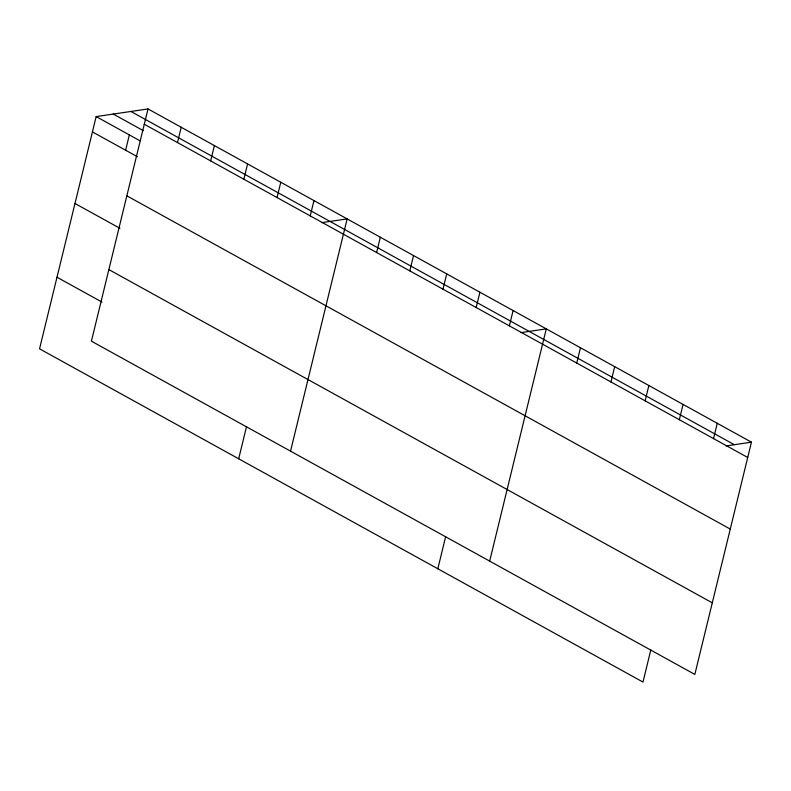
<?xml version="1.0" encoding="UTF-8"?>
<svg xmlns="http://www.w3.org/2000/svg" width="791" height="791" viewBox="0 0 791 791"><rect width="100%" height="100%" fill="white"/><g stroke="black" fill="none" stroke-linecap="round" stroke-linejoin="round"><path stroke-width="1.19" d="M148.016 108.94L91.41 341.178L694.834 674.416L751.45 442.179L148.016 108.94L96.166 116.584L39.55 348.821L642.984 682.06L650.835 649.846M125.621 150.221L129.348 134.915M177.481 142.578L181.208 127.262M210.663 160.909L214.401 145.593M243.855 179.231L247.583 163.925M277.038 197.562L280.775 182.246M238.684 458.79L246.535 426.576M310.23 215.894L313.968 200.578M290.534 451.147L347.15 218.909L321.808 222.647M376.605 252.547L380.342 237.231M409.797 270.878L413.525 255.562M442.99 289.199L446.717 273.894M476.172 307.531L479.91 292.215M437.819 568.759L445.669 536.545M509.364 325.862L513.092 310.547M489.669 561.116L546.284 328.878L520.943 332.615M576.748 363.069L580.475 347.763M610.939 381.954L614.676 366.648M645.13 400.839L648.867 385.524M679.331 419.724L683.058 404.409M713.522 438.61L717.259 423.294M726.108 445.916L751.45 442.179M130.911 111.462L734.335 444.7M144.288 124.246L747.722 457.485M113.271 114.062L143.25 130.614M96.166 116.584L140.056 140.828M92.428 131.899L137.397 156.727M126.837 195.832L730.271 529.07M74.977 203.485L119.945 228.312M108.861 269.593L712.286 602.831M57.001 277.236L101.97 302.063"/></g></svg>
